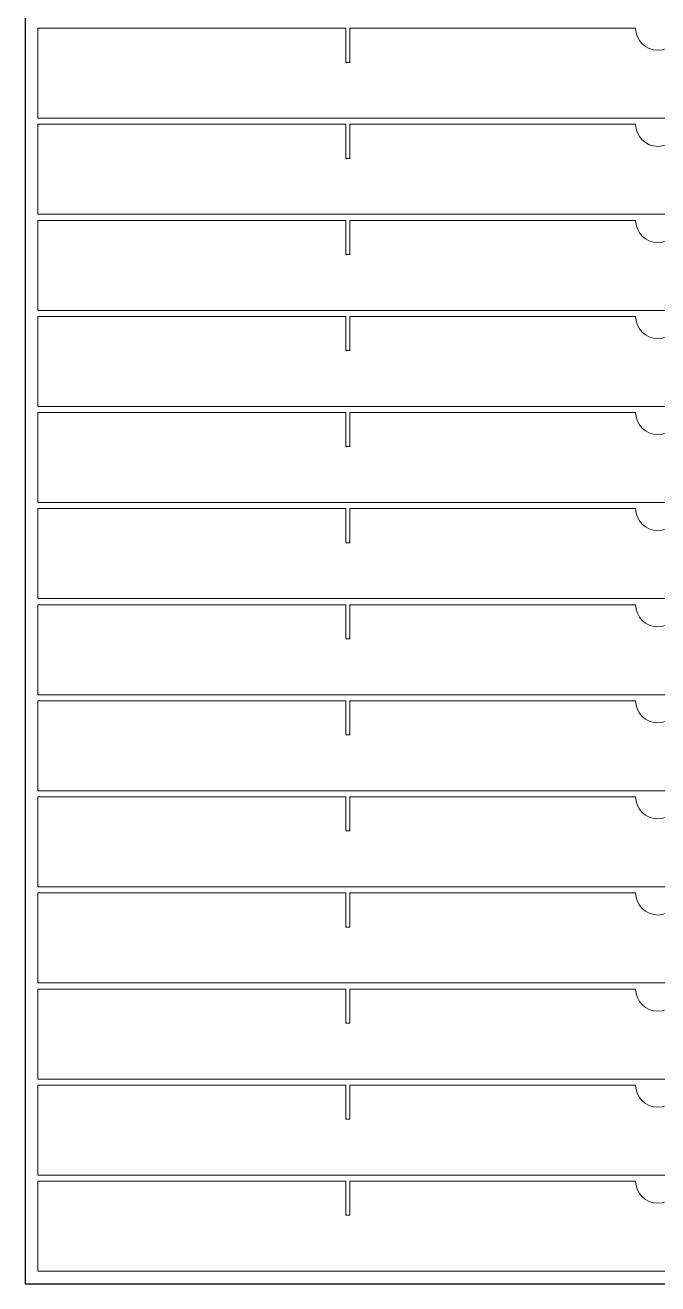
# Model space of a CAD drawing. Header units: millimetres. Extents: x 352 to 5752, y 371 to 2371.
# Drawn here: x 3652 to 4152, y 371 to 1367 of the extents above; entities that cross this region are included whole.
import ezdxf

# ---------------------------------------------------------------- set-up
doc = ezdxf.new("R2010")
doc.units = ezdxf.units.MM
doc.layers.add('IV_OUTER_PROFILE', color=7, linetype='Continuous', lineweight=5)

msp = doc.modelspace()

# ---------------------------------------------------------------- linework, layer by layer
msp.add_lwpolyline([(3652.48, 371.21), (4652.48, 371.21), (4652.48, 2371.21), (3652.48, 2371.21)], close=True)
at = {"layer": 'IV_OUTER_PROFILE'}
for p, q in [((3662.48, 1364.41), (3905.88, 1364.41)), ((3662.48, 1364.41), (3662.48, 1293.21)), ((3905.88, 1337.41), (3905.88, 1364.41)), ((3909.08, 1364.41), (3909.08, 1337.41)), ((3909.08, 1364.41), (4134.98, 1364.41)), ((3909.08, 1337.41), (3905.88, 1337.41)), ((3662.48, 1293.21), (4642.48, 1293.21)), ((3662.48, 1288.41), (3905.88, 1288.41)), ((3662.48, 1288.41), (3662.48, 1217.21)), ((3905.88, 1261.41), (3905.88, 1288.41)), ((3909.08, 1288.41), (3909.08, 1261.41)), ((3909.08, 1288.41), (4134.98, 1288.41)), ((3909.08, 1261.41), (3905.88, 1261.41)), ((3662.48, 1217.21), (4642.48, 1217.21)), ((3662.48, 1212.41), (3905.88, 1212.41)), ((3662.48, 1212.41), (3662.48, 1141.21)), ((3905.88, 1185.41), (3905.88, 1212.41)), ((3909.08, 1212.41), (3909.08, 1185.41)), ((3909.08, 1212.41), (4134.98, 1212.41)), ((3909.08, 1185.41), (3905.88, 1185.41)), ((3662.48, 1141.21), (4642.48, 1141.21)), ((3662.48, 1136.41), (3905.88, 1136.41)), ((3662.48, 1136.41), (3662.48, 1065.21)), ((3905.88, 1109.41), (3905.88, 1136.41)), ((3909.08, 1136.41), (3909.08, 1109.41)), ((3909.08, 1136.41), (4134.98, 1136.41)), ((3909.08, 1109.41), (3905.88, 1109.41)), ((3662.48, 1065.21), (4642.48, 1065.21)), ((3662.48, 1060.41), (3905.88, 1060.41)), ((3662.48, 1060.41), (3662.48, 989.21)), ((3905.88, 1033.41), (3905.88, 1060.41)), ((3909.08, 1060.41), (3909.08, 1033.41)), ((3909.08, 1060.41), (4134.98, 1060.41)), ((3909.08, 1033.41), (3905.88, 1033.41)), ((3662.48, 989.21), (4642.48, 989.21)), ((3662.48, 984.41), (3905.88, 984.41)), ((3662.48, 984.41), (3662.48, 913.21)), ((3905.88, 957.41), (3905.88, 984.41)), ((3909.08, 984.41), (3909.08, 957.41)), ((3909.08, 984.41), (4134.98, 984.41)), ((3909.08, 957.41), (3905.88, 957.41)), ((3662.48, 913.21), (4642.48, 913.21)), ((3662.48, 908.41), (3905.88, 908.41)), ((3662.48, 908.41), (3662.48, 837.21)), ((3905.88, 881.41), (3905.88, 908.41)), ((3909.08, 908.41), (3909.08, 881.41)), ((3909.08, 908.41), (4134.98, 908.41)), ((3909.08, 881.41), (3905.88, 881.41)), ((3662.48, 837.21), (4642.48, 837.21)), ((3662.48, 832.41), (3905.88, 832.41)), ((3662.48, 832.41), (3662.48, 761.21)), ((3905.88, 805.41), (3905.88, 832.41)), ((3909.08, 832.41), (3909.08, 805.41)), ((3909.08, 832.41), (4134.98, 832.41)), ((3909.08, 805.41), (3905.88, 805.41)), ((3662.48, 761.21), (4642.48, 761.21)), ((3662.48, 756.41), (3905.88, 756.41)), ((3662.48, 756.41), (3662.48, 685.21)), ((3905.88, 729.41), (3905.88, 756.41)), ((3909.08, 756.41), (3909.08, 729.41)), ((3909.08, 756.41), (4134.98, 756.41)), ((3909.08, 729.41), (3905.88, 729.41)), ((3662.48, 685.21), (4642.48, 685.21)), ((3662.48, 680.41), (3905.88, 680.41)), ((3662.48, 680.41), (3662.48, 609.21)), ((3905.88, 653.41), (3905.88, 680.41)), ((3909.08, 680.41), (3909.08, 653.41)), ((3909.08, 680.41), (4134.98, 680.41)), ((3909.08, 653.41), (3905.88, 653.41)), ((3662.48, 609.21), (4642.48, 609.21)), ((3662.48, 604.41), (3905.88, 604.41)), ((3662.48, 604.41), (3662.48, 533.21)), ((3905.88, 577.41), (3905.88, 604.41)), ((3909.08, 604.41), (3909.08, 577.41)), ((3909.08, 604.41), (4134.98, 604.41)), ((3909.08, 577.41), (3905.88, 577.41)), ((3662.48, 533.21), (4642.48, 533.21)), ((3662.48, 528.41), (3905.88, 528.41)), ((3662.48, 528.41), (3662.48, 457.21)), ((3905.88, 501.41), (3905.88, 528.41)), ((3909.08, 528.41), (3909.08, 501.41)), ((3909.08, 528.41), (4134.98, 528.41)), ((3909.08, 501.41), (3905.88, 501.41)), ((3662.48, 457.21), (4642.48, 457.21)), ((3662.48, 452.41), (3905.88, 452.41)), ((3662.48, 452.41), (3662.48, 381.21)), ((3905.88, 425.41), (3905.88, 452.41)), ((3909.08, 452.41), (3909.08, 425.41)), ((3909.08, 452.41), (4134.98, 452.41)), ((3909.08, 425.41), (3905.88, 425.41)), ((3662.48, 381.21), (4642.48, 381.21))]:
    msp.add_line(p, q, dxfattribs=at)
for centre in [(4152.48, 1364.41), (4152.48, 1288.41), (4152.48, 1212.41), (4152.48, 1136.41), (4152.48, 1060.41), (4152.48, 984.41), (4152.48, 908.41), (4152.48, 832.41), (4152.48, 756.41), (4152.48, 680.41), (4152.48, 604.41), (4152.48, 528.41), (4152.48, 452.41)]:
    msp.add_arc(centre, 17.5, 180, 0, dxfattribs=at)

doc.saveas('drawing.dxf')
